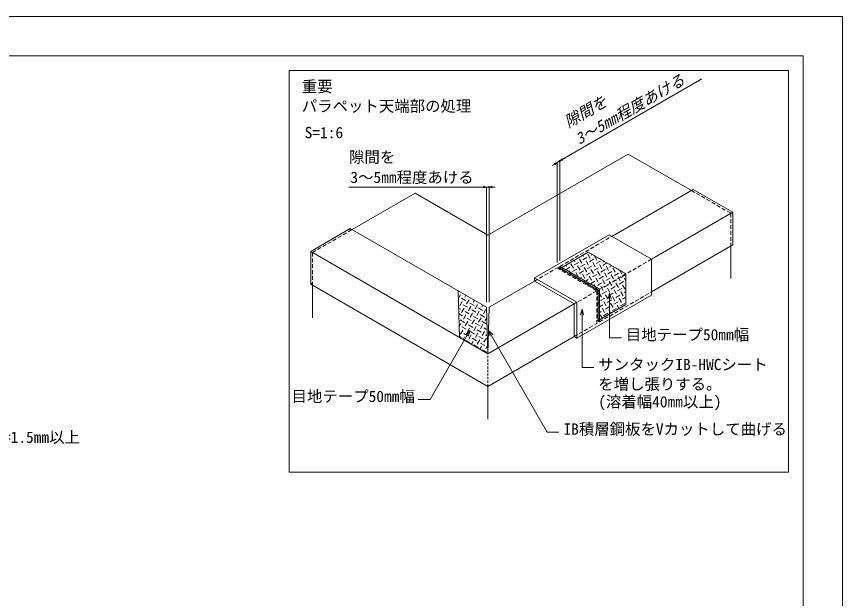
# Model space of a CAD drawing. Units: millimetres, scale not verified. Extents: x -840 to 840, y -594 to 594.
# Drawn here: x -3 to 840, y 0 to 594 of the extents above; entities that cross this region are included whole.
import ezdxf
from ezdxf.enums import TextEntityAlignment as Align

# ---------------------------------------------------------------- set-up
doc = ezdxf.new("R2010")
doc.units = ezdxf.units.MM
doc.header["$LTSCALE"] = 2
doc.header["$PDMODE"] = 32
doc.header["$PDSIZE"] = 1
for name, pattern in [('CHAIN1', [8, 5, -1, 1, -1]), ('DASHED1', [1.8, 1.2, -0.6]), ('DASHED2', [3, 2, -1])]:
    doc.linetypes.add(name, pattern=pattern)
for name, color, linetype, lineweight in [('0-0_輪郭線', 7, 'DASHED2', 9), ('0-1_図面枠', 7, 'Continuous', 9), ('0-2_文字', 5, 'Continuous', 9), ('0-4_0', 7, 'Continuous', 9), ('0-6_躯体', 7, 'Continuous', 9), ('0-8_中心線', 2, 'CHAIN1', 9), ('0-B_IBｼｰﾄ', 7, 'Continuous', 9), ('0-E_寸法線', 7, 'Continuous', 9), ('1-1_部材(積層鋼板)', 4, 'Continuous', 9)]:
    doc.layers.add(name, color=color, linetype=linetype, lineweight=lineweight)
doc.layers.add('1-0_Defpoints', color=7, linetype='Continuous')
doc.styles.add('ＭＳ ゴシック', font='')
doc.styles.get('ＭＳ ゴシック').set_extended_font_data('MS Gothic')

# ---------------------------------------------------------------- blocks, each defined once
blk = doc.blocks.new('_Open30')
at = {"layer": '0-4_0'}
blk.add_line((0, 0), (-2, 0), dxfattribs=at)
blk.add_lwpolyline([(-2, 0.5359), (0, 0), (-2, -0.5359)], dxfattribs=at)

msp = doc.modelspace()

# ---------------------------------------------------------------- linework, layer by layer
at = {"layer": '0-0_輪郭線'}
for p, q in [((298.926, 353.155), (339.34, 376.489)), ((337.512, 377.544), (337.512, 375.433)), ((551.516, 338.989), (604.536, 369.6)), ((298.926, 353.155), (298.926, 319.822)), ((644.951, 346.266), (591.931, 315.655)), ((525.536, 323.989), (548.63, 337.322)), ((548.63, 337.322), (589.044, 313.989)), ((551.516, 338.989), (551.516, 336.877)), ((551.516, 338.989), (591.931, 315.655)), ((553.345, 337.933), (591.931, 315.655)), ((551.516, 336.877), (590.103, 314.6)), ((551.516, 336.877), (590.103, 314.6)), ((297.097, 320.877), (298.926, 321.933)), ((589.044, 313.989), (565.95, 300.655)), ((589.044, 313.989), (589.044, 280.655)), ((590.103, 314.6), (590.103, 283.377)), ((590.103, 314.6), (590.103, 283.377)), ((591.931, 315.655), (591.931, 284.433)), ((591.931, 284.433), (591.931, 315.655)), ((591.931, 315.655), (591.931, 282.322)), ((591.931, 282.322), (644.951, 312.933)), ((565.95, 267.322), (589.044, 280.655)), ((590.103, 283.377), (591.931, 282.322))]:
    msp.add_line(p, q, dxfattribs=at)
at = {"layer": '0-0_輪郭線', "color": 2, "linetype": 'Continuous'}
for points in [[(800, 554), (-800, 554), (-800, -554), (800, -554)], [(275, 129), (275, 539), (785, 539), (785, 129)]]:
    msp.add_lwpolyline(points, close=True, dxfattribs=at)
at = {"layer": '0-0_輪郭線'}
msp.add_lwpolyline([(685.75, 416.489), (726.165, 393.155), (726.165, 359.822)], dxfattribs=at)
at = {"layer": '0-1_図面枠'}
msp.add_lwpolyline([(840, -594), (840, 594), (-840, 594), (-840, -594)], close=True, dxfattribs=at)
at = {"layer": '0-6_躯体'}
for p, q in [((621.349, 453.671), (685.75, 416.489)), ((339.34, 376.489), (403.742, 413.671)), ((726.165, 359.822), (726.165, 326.489)), ((298.926, 319.822), (298.926, 286.489)), ((477.904, 216.489), (477.904, 183.155))]:
    msp.add_line(p, q, dxfattribs=at)
at = {"layer": '0-6_躯体', "linetype": 'DASHED1'}
msp.add_line((477.904, 216.489), (477.904, 249.822), dxfattribs=at)
at = {"layer": '0-6_躯体'}
msp.add_lwpolyline([(403.742, 413.671), (477.904, 370.853), (621.349, 453.671)], dxfattribs=at)
at = {"layer": '0-8_中心線'}
msp.add_lwpolyline([(550.073, 338.155), (590.487, 314.822), (590.487, 294.822)], dxfattribs=at)
at = {"layer": '0-B_IBｼｰﾄ'}
for p, q in [((525.536, 327.322), (601.65, 371.266)), ((525.536, 323.989), (525.536, 327.322)), ((568.837, 265.655), (644.951, 309.6)), ((565.95, 267.322), (568.837, 265.655))]:
    msp.add_line(p, q, dxfattribs=at)
for points in [[(601.65, 371.266), (644.951, 346.266), (644.951, 309.6)], [(525.536, 327.322), (568.837, 302.322), (568.837, 265.655)], [(525.536, 323.989), (565.95, 300.655), (565.95, 267.322)]]:
    msp.add_lwpolyline(points, dxfattribs=at)
at = {"layer": '0-E_寸法線'}
for p, q in [((554.114, 448.091), (556.712, 449.591)), ((546.031, 443.424), (543.433, 441.924)), ((548.63, 444.924), (551.516, 446.591)), ((548.63, 343.095), (548.63, 444.924)), ((476.461, 419.924), (335.979, 419.924)), ((473.461, 419.924), (470.461, 419.924)), ((476.461, 302.322), (476.461, 419.924)), ((476.461, 419.924), (479.348, 419.924)), ((479.348, 302.322), (479.348, 419.924)), ((482.348, 419.924), (485.348, 419.924))]:
    msp.add_line(p, q, dxfattribs=at)
for points in [[(551.516, 344.762), (551.516, 446.591), (696.444, 530.264)], [(603.845, 305.843), (602.292, 311.639), (600.739, 305.843)], [(602.292, 311.637), (602.291, 266.115), (614.291, 266.115)], [(575.64, 289.558), (574.087, 295.353), (572.534, 289.558)], [(574.087, 295.353), (574.087, 235.648), (586.087, 235.648)], [(459.582, 273.61), (418.893, 203.134), (406.893, 203.134)], [(455.339, 269.367), (459.582, 273.61), (458.029, 267.814)], [(478.626, 273.572), (538.558, 169.766), (550.558, 169.766)], [(482.868, 269.329), (478.626, 273.572), (480.179, 267.776)]]:
    msp.add_lwpolyline(points, dxfattribs=at)
at = {"layer": '1-0_Defpoints'}
for p in [(551.516, 446.591), (479.348, 419.924)]:
    msp.add_point(p, dxfattribs=at)
at = {"layer": '1-1_部材(積層鋼板)', "color": 7}
for p, q in [((604.536, 369.6), (687.579, 417.544)), ((727.993, 394.211), (644.951, 346.266)), ((477.904, 249.822), (297.097, 354.211)), ((297.097, 354.211), (297.097, 320.877)), ((644.951, 312.933), (727.993, 360.877)), ((477.904, 216.489), (297.097, 320.877)), ((479.348, 297.322), (525.536, 323.989)), ((565.95, 300.655), (477.904, 249.822)), ((477.904, 216.489), (565.95, 267.322))]:
    msp.add_line(p, q, dxfattribs=at)
at = {"layer": '1-1_部材(積層鋼板)', "linetype": 'DASHED1'}
msp.add_line((551.516, 336.877), (580.384, 353.544), dxfattribs=at)
at = {"layer": '1-1_部材(積層鋼板)'}
for p, q in [((573.879, 342.1), (571.379, 346.43)), ((574.794, 345.515), (579.124, 348.015)), ((575.709, 348.93), (574.88, 350.366)), ((582.539, 347.1), (580.039, 351.43)), ((581.624, 343.685), (585.954, 346.185)), ((583.454, 350.515), (584.542, 351.143)), ((589.369, 345.27), (586.869, 349.6)), ((557.503, 335.532), (561.803, 338.015)), ((558.388, 338.93), (557.559, 340.366)), ((565.218, 337.1), (562.718, 341.43)), ((566.133, 340.515), (570.464, 343.015)), ((567.049, 343.93), (566.22, 345.366)), ((572.049, 335.27), (569.549, 339.6)), ((572.964, 338.685), (577.294, 341.185)), ((578.879, 333.44), (576.379, 337.77)), ((580.709, 340.27), (578.209, 344.6)), ((579.794, 336.855), (584.124, 339.355)), ((587.539, 338.44), (585.039, 342.77)), ((586.624, 335.025), (590.954, 337.525)), ((588.454, 341.855), (592.784, 344.355)), ((594.369, 336.61), (591.869, 340.94)), ((595.284, 340.025), (599.542, 342.483)), ((596.199, 343.44), (595.356, 344.9)), ((601.199, 334.78), (598.699, 339.11)), ((602.114, 338.195), (604.542, 339.596)), ((551.901, 337.1), (551.516, 336.877)), ((557.473, 335.515), (557.503, 335.532)), ((564.303, 333.685), (568.633, 336.185)), ((565.674, 328.703), (566.059, 328.925)), ((566.059, 328.925), (566.803, 329.355)), ((570.218, 328.44), (567.718, 332.77)), ((571.133, 331.855), (575.464, 334.355)), ((577.049, 326.61), (574.549, 330.94)), ((577.964, 330.025), (582.294, 332.525)), ((583.879, 324.78), (581.379, 329.11)), ((585.709, 331.61), (583.209, 335.94)), ((584.794, 328.195), (589.124, 330.695)), ((592.539, 329.78), (590.039, 334.11)), ((593.454, 333.195), (597.784, 335.695)), ((599.369, 327.95), (596.869, 332.28)), ((600.284, 331.365), (604.614, 333.865)), ((606.199, 326.12), (603.699, 330.45)), ((608.029, 332.95), (605.529, 337.28)), ((607.114, 329.535), (611.444, 332.035)), ((608.944, 336.365), (609.542, 336.71)), ((614.859, 331.12), (612.677, 334.9)), ((613.944, 327.704), (618.275, 330.204)), ((570.674, 325.816), (571.059, 326.039)), ((571.059, 326.039), (572.503, 326.872)), ((572.503, 326.872), (573.633, 327.525)), ((576.133, 323.195), (577.503, 323.985)), ((577.503, 323.985), (580.464, 325.695)), ((582.964, 321.365), (587.294, 323.865)), ((587.755, 318.066), (586.379, 320.45)), ((590.709, 322.95), (588.209, 327.28)), ((589.794, 319.535), (594.124, 322.035)), ((591.624, 326.365), (595.954, 328.865)), ((597.539, 321.12), (595.039, 325.45)), ((598.454, 324.535), (602.784, 327.035)), ((604.369, 319.289), (601.869, 323.62)), ((605.284, 322.704), (609.614, 325.204)), ((611.199, 317.459), (608.699, 321.789)), ((613.029, 324.289), (610.529, 328.62)), ((612.114, 320.874), (616.444, 323.374)), ((618.97, 324), (617.359, 326.789)), ((447.593, 313.989), (449.037, 266.489)), ((588.879, 316.12), (587.755, 318.066)), ((590.103, 313.939), (590.487, 314.162)), ((590.487, 314.162), (591.931, 314.995)), ((591.931, 314.995), (592.294, 315.204)), ((595.709, 314.289), (593.209, 318.62)), ((594.794, 310.874), (599.124, 313.374)), ((596.624, 317.704), (600.954, 320.204)), ((602.539, 312.459), (600.039, 316.789)), ((603.454, 315.874), (607.784, 318.374)), ((609.369, 310.629), (606.869, 314.959)), ((610.284, 314.044), (614.614, 316.544)), ((616.199, 308.799), (613.699, 313.129)), ((618.029, 315.629), (615.529, 319.959)), ((617.114, 312.214), (618.97, 313.285)), ((618.944, 319.044), (618.97, 319.059)), ((450.032, 309.987), (447.831, 306.174)), ((455.277, 304.072), (450.947, 306.572)), ((455.485, 309.432), (454.362, 307.487)), ((458.692, 304.987), (456.192, 300.657)), ((464.145, 304.432), (463.022, 302.487)), ((590.103, 308.166), (590.464, 308.374)), ((590.487, 303.333), (590.103, 304)), ((591.931, 310.833), (591.379, 311.789)), ((593.879, 307.459), (591.931, 310.833)), ((592.964, 304.044), (597.294, 306.544)), ((600.709, 305.629), (598.209, 309.959)), ((599.794, 302.214), (604.124, 304.714)), ((601.624, 309.044), (605.954, 311.544)), ((607.539, 303.799), (605.039, 308.129)), ((608.454, 307.214), (612.784, 309.714)), ((614.369, 301.969), (611.869, 306.299)), ((615.284, 305.384), (618.97, 307.512)), ((618.97, 304), (618.699, 304.469)), ((448.447, 302.242), (447.941, 302.534)), ((450.277, 295.412), (448.12, 296.657)), ((451.862, 303.157), (449.362, 298.827)), ((453.692, 296.327), (451.192, 291.996)), ((457.107, 297.242), (452.777, 299.742)), ((460.522, 298.157), (458.022, 293.827)), ((463.937, 299.072), (459.607, 301.572)), ((467.353, 299.987), (464.853, 295.657)), ((472.598, 294.072), (468.268, 296.572)), ((472.806, 299.432), (471.683, 297.487)), ((591.931, 300.833), (590.487, 303.333)), ((591.133, 297.214), (591.931, 297.674)), ((592.049, 300.629), (591.931, 300.833)), ((591.931, 297.674), (595.464, 299.714)), ((597.049, 291.969), (594.549, 296.299)), ((598.879, 298.799), (596.379, 303.129)), ((597.964, 295.384), (602.294, 297.884)), ((605.709, 296.969), (603.209, 301.299)), ((604.794, 293.554), (609.124, 296.054)), ((606.624, 300.384), (610.954, 302.884)), ((612.023, 296.033), (610.039, 299.469)), ((613.454, 298.554), (617.784, 301.054)), ((452.107, 288.581), (448.298, 290.78)), ((448.692, 287.666), (448.408, 287.174)), ((455.522, 289.496), (453.022, 285.166)), ((458.937, 290.412), (454.607, 292.912)), ((462.353, 291.327), (459.853, 286.996)), ((465.768, 292.242), (461.437, 294.742)), ((467.598, 285.412), (463.268, 287.912)), ((469.183, 293.157), (466.683, 288.827)), ((474.428, 287.242), (470.098, 289.742)), ((476.013, 294.987), (473.513, 290.657)), ((590.218, 293.799), (590.103, 294)), ((590.103, 290.845), (590.487, 291.068)), ((590.487, 291.068), (591.931, 291.901)), ((591.931, 291.901), (593.633, 292.884)), ((594.702, 286.033), (592.718, 289.469)), ((596.133, 288.554), (600.464, 291.054)), ((603.362, 291.033), (601.379, 294.469)), ((450.522, 280.836), (448.697, 277.674)), ((453.937, 281.751), (449.607, 284.251)), ((457.353, 282.666), (454.853, 278.336)), ((460.768, 283.581), (456.437, 286.081)), ((462.598, 276.751), (458.268, 279.251)), ((464.183, 284.496), (461.683, 280.166)), ((469.428, 278.581), (465.098, 281.081)), ((471.013, 286.327), (468.513, 281.996)), ((472.843, 279.496), (470.343, 275.166)), ((476.258, 280.412), (471.928, 282.912)), ((476.794, 286.341), (475.343, 283.827)), ((590.103, 285.072), (590.487, 285.294)), ((590.487, 285.294), (591.803, 286.054)), ((448.937, 273.091), (448.834, 273.151)), ((452.353, 274.006), (449.853, 269.676)), ((455.768, 274.921), (451.437, 277.421)), ((457.598, 268.091), (453.268, 270.591)), ((459.183, 275.836), (456.683, 271.506)), ((464.428, 269.921), (460.098, 272.421)), ((466.013, 277.666), (463.513, 273.336)), ((467.843, 270.836), (465.343, 266.506)), ((471.258, 271.751), (466.928, 274.251)), ((474.673, 272.666), (472.173, 268.336)), ((477.166, 274.114), (473.758, 276.081)), ((450.768, 266.261), (449.013, 267.274)), ((454.183, 267.176), (452.598, 264.432)), ((459.428, 261.261), (455.098, 263.761)), ((461.013, 269.006), (458.513, 264.676)), ((462.843, 262.176), (461.259, 259.432)), ((466.258, 263.091), (461.928, 265.591)), ((469.673, 264.006), (467.173, 259.676)), ((473.088, 264.921), (468.758, 267.421)), ((476.503, 265.836), (474.003, 261.506)), ((477.345, 268.237), (475.588, 269.251)), ((477.523, 262.361), (477.418, 262.421)), ((468.088, 256.261), (463.758, 258.761)), ((471.503, 257.176), (469.919, 254.432)), ((474.918, 258.091), (470.588, 260.591)), ((476.748, 251.261), (472.418, 253.761)), ((477.66, 257.841), (475.833, 254.676))]:
    msp.add_line(p, q, dxfattribs=at)
at = {"layer": '1-1_部材(積層鋼板)', "color": 7}
for points in [[(687.579, 417.544), (727.993, 394.211), (727.993, 360.877)], [(297.097, 354.211), (337.512, 377.544), (476.461, 297.322)], [(476.461, 297.322), (477.904, 249.822), (479.348, 297.322)]]:
    msp.add_lwpolyline(points, dxfattribs=at)
at = {"layer": '1-1_部材(積層鋼板)'}
for points in [[(618.97, 331.266), (580.384, 353.544), (553.345, 337.933)], [(591.931, 315.655), (553.345, 337.933), (551.901, 337.1), (590.487, 314.822), (590.487, 283.6), (591.931, 284.433)], [(590.103, 283.377), (590.487, 283.6), (590.487, 314.822), (551.901, 337.1)], [(554.942, 334.9), (554.557, 335.566), (554.058, 336.43)], [(563.388, 330.27), (563.217, 330.566), (561.774, 333.066), (560.888, 334.6)], [(591.931, 284.433), (618.97, 300.044), (618.97, 331.266)], [(580.923, 319.9), (580.538, 320.566), (579.549, 322.28)]]:
    msp.add_lwpolyline(points, dxfattribs=at)
at = {"layer": '1-1_部材(積層鋼板)', "linetype": 'DASHED1'}
msp.add_lwpolyline([(590.103, 283.377), (618.97, 300.044), (618.97, 331.266), (580.384, 353.544)], dxfattribs=at)
at = {"layer": '1-1_部材(積層鋼板)'}
msp.add_lwpolyline([(449.037, 266.489), (477.904, 249.822), (476.461, 297.322), (447.593, 313.989)], close=True, dxfattribs=at)

# ---------------------------------------------------------------- block references
at = {"layer": '0-E_寸法線', "xscale": 1.5, "yscale": 1.5}
for p, rotation in [((551.516, 446.591), 210), ((548.63, 444.924), 30), ((479.348, 419.924), 180)]:
    msp.add_blockref('_Open30', p, dxfattribs=dict(at, rotation=rotation))
msp.add_blockref('_Open30', (476.461, 419.924), dxfattribs=at)

# ---------------------------------------------------------------- texts
at = {"layer": '0-2_文字', "color": 7, "style": 'ＭＳ ゴシック'}
for s, p in [('重要', (287.922, 513.382)), ('パラペット天端部の処理', (287.922, 493.382)), ('S=1:6', (290.917, 466.32)), ('目地テープ50㎜幅', (618.832, 260.056)), ('サンタックIB-HWCシート', (590.628, 229.589)), ('を増し張りする。', (590.628, 209.589)), ('目地テープ50㎜幅', (277.505, 197.075)), ('(溶着幅40㎜以上)', (590.628, 191.589)), ('IB積層鋼板をVカットして曲げる', (555.098, 163.707)), ('サンタックIB-HWCシート t=1.5㎜以上', (-205.863, 155.386))]:
    msp.add_text(s, height=11.54, dxfattribs=at).set_placement(p, align=Align.BOTTOM_LEFT)
at = {"layer": '0-E_寸法線', "style": 'ＭＳ ゴシック', "oblique": 15}
for s, p in [('3～5㎜程度あける', (573.093, 459.915)), ('隙間を\u3000\u3000\u3000\u3000\u3000', (561.862, 477.218))]:
    msp.add_text(s, height=11.54, rotation=30, dxfattribs=at).set_placement(p, align=Align.BOTTOM_LEFT)
at = {"layer": '0-E_寸法線', "style": 'ＭＳ ゴシック'}
for s, p in [('隙間を\u3000\u3000\u3000\u3000\u3000', (336.161, 441.275)), ('3～5㎜程度あける', (337.571, 420.675))]:
    msp.add_text(s, height=11.54, dxfattribs=at).set_placement(p, align=Align.BOTTOM_LEFT)

doc.saveas('drawing.dxf')
